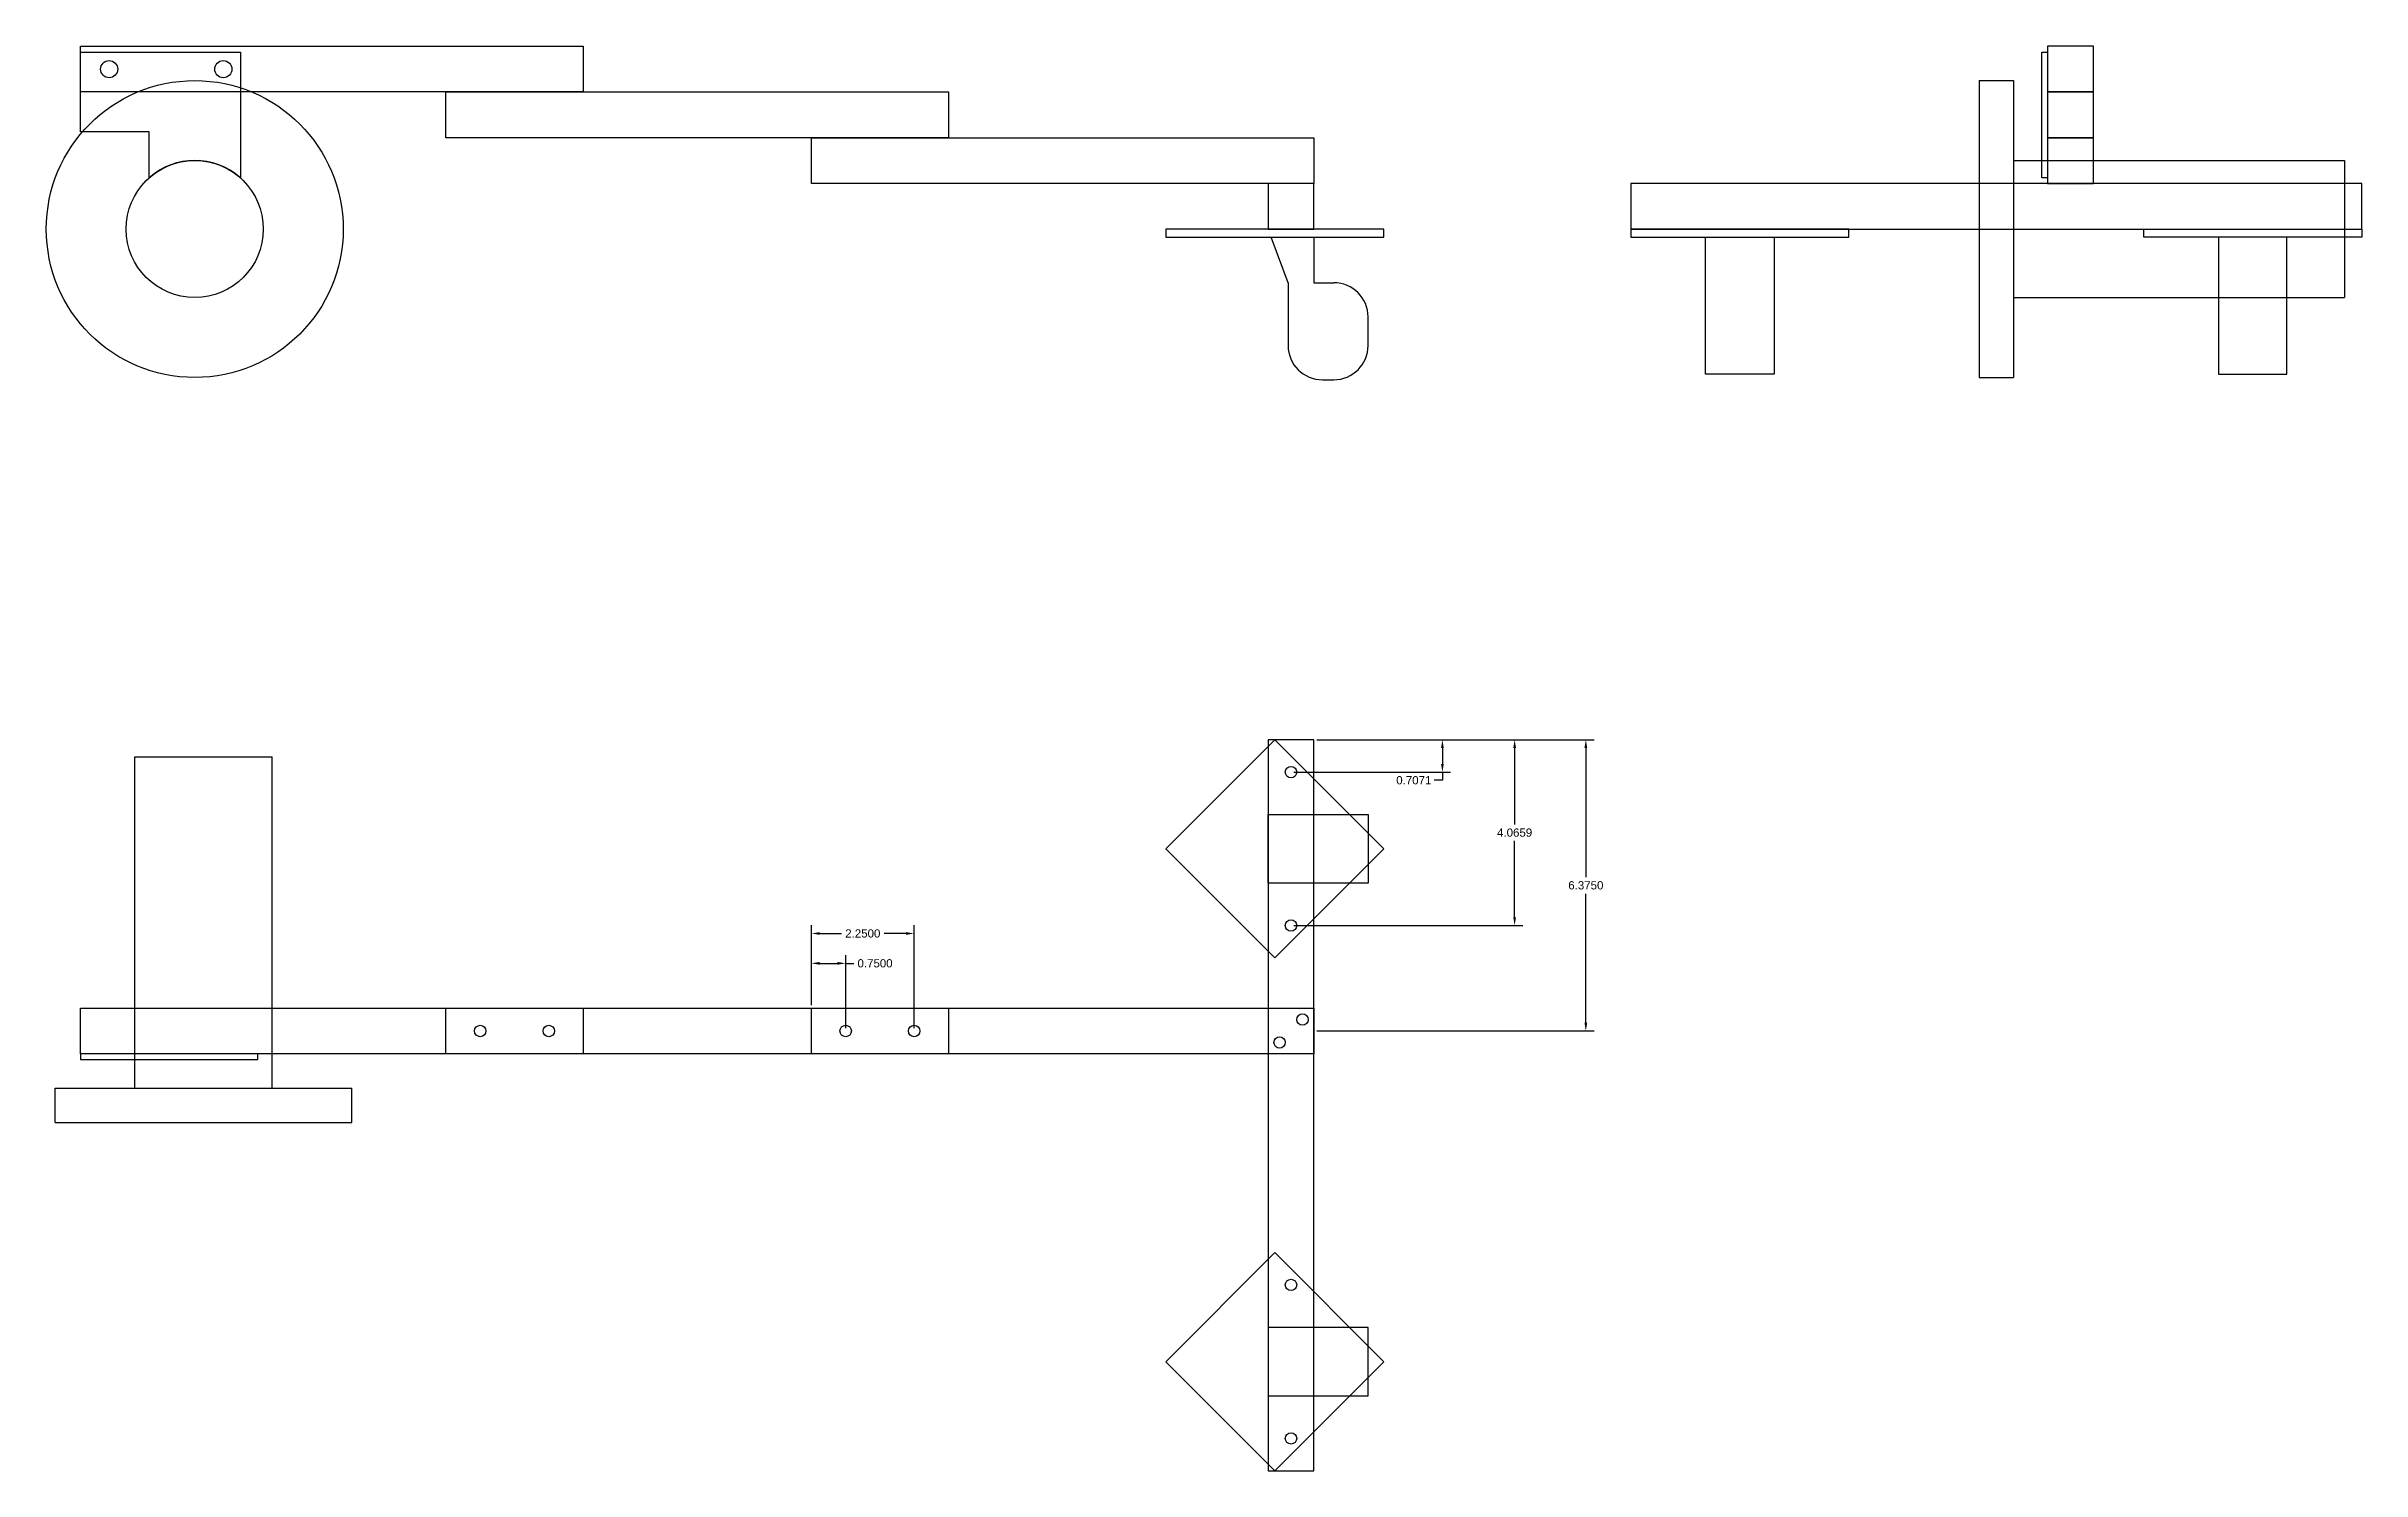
# Model space of a CAD drawing. Header units: inches. Extents: x 8.7 to 59.4, y 3.3 to 34.5.
import ezdxf

# ---------------------------------------------------------------- set-up
doc = ezdxf.new("R2010")
doc.units = ezdxf.units.IN
doc.header["$MEASUREMENT"] = 0
for name, color, linetype in [('chassis', 150, 'Continuous'), ('motors', 30, 'Continuous'), ('wheels', 200, 'Continuous')]:
    doc.layers.add(name, color=color, linetype=linetype)
doc.styles.get("Standard").update_dxf_attribs({"font": 'arial.ttf'})
doc.dimstyles.get("Standard").update_dxf_attribs({"dimtxt": 0.18, "dimasz": 0.18, "dimexe": 0.18, "dimexo": 0.0625, "dimgap": 0.09, "dimtad": 0, "dimtih": 1, "dimtoh": 1, "dimdec": 4, "dimzin": 0, "dimdsep": 46, "dimtxsty": 'Standard', "dimcen": 0.09, "dimadec": 0, "dimazin": 0, "dimtfac": 1, "dimtdec": 4, "dimtofl": 0, "dimtmove": 0, "dimatfit": 3, "dimfxl": 1, "dimtolj": 1, "dimtzin": 0, "dimarcsym": 0})

# ---------------------------------------------------------------- blocks, each defined once
blk = doc.blocks.new('*D6')
at = {"layer": 'Defpoints', "color": 0, "transparency": 16777216}
for p in [(36.474, 19.321), (35.974, 18.614), (39.288, 18.614)]:
    blk.add_point(p, dxfattribs=at)
at = {"layer": 'wheels', "color": 0, "lineweight": -2, "transparency": 16777216}
for p, q in [((36.536, 19.321), (39.468, 19.321)), ((39.288, 19.141), (39.288, 18.794)), ((36.036, 18.614), (39.468, 18.614)), ((39.288, 18.434), (39.108, 18.434)), ((39.288, 18.614), (39.288, 18.434))]:
    blk.add_line(p, q, dxfattribs=at)
at = {"layer": 'wheels', "color": 0, "transparency": 16777216}
for points in [[(39.258, 19.141), (39.318, 19.141), (39.288, 19.321)], [(39.258, 18.794), (39.318, 18.794), (39.288, 18.614)]]:
    blk.add_solid(points, dxfattribs=at)
at = {"layer": 'wheels', "color": 0, "transparency": 16777216, "insert": (38.662, 18.434), "char_height": 0.18, "attachment_point": 5}
blk.add_mtext('\\A1;0.7071', dxfattribs=at)
blk = doc.blocks.new('*D7')
at = {"layer": 'Defpoints', "color": 0, "transparency": 16777216}
for p in [(36.474, 19.321), (35.974, 15.255), (40.869, 15.255)]:
    blk.add_point(p, dxfattribs=at)
at = {"layer": 'wheels', "color": 0, "lineweight": -2, "transparency": 16777216}
for p, q in [((36.536, 19.321), (41.049, 19.321)), ((40.869, 19.141), (40.869, 17.47)), ((40.869, 15.435), (40.869, 17.106)), ((36.036, 15.255), (41.049, 15.255))]:
    blk.add_line(p, q, dxfattribs=at)
at = {"layer": 'wheels', "color": 0, "transparency": 16777216}
for points in [[(40.839, 19.141), (40.899, 19.141), (40.869, 19.321)], [(40.839, 15.435), (40.899, 15.435), (40.869, 15.255)]]:
    blk.add_solid(points, dxfattribs=at)
at = {"layer": 'wheels', "color": 0, "transparency": 16777216, "insert": (40.869, 17.288), "char_height": 0.18, "attachment_point": 5}
blk.add_mtext('\\A1;4.0659', dxfattribs=at)
blk = doc.blocks.new('*D8')
at = {"layer": 'Defpoints', "color": 0, "transparency": 16777216}
for p in [(36.474, 19.321), (36.474, 12.946), (42.428, 12.946)]:
    blk.add_point(p, dxfattribs=at)
at = {"layer": 'wheels', "color": 0, "lineweight": -2, "transparency": 16777216}
for p, q in [((36.536, 19.321), (42.608, 19.321)), ((42.428, 19.141), (42.428, 16.315)), ((42.428, 13.126), (42.428, 15.952)), ((36.536, 12.946), (42.608, 12.946))]:
    blk.add_line(p, q, dxfattribs=at)
at = {"layer": 'wheels', "color": 0, "transparency": 16777216}
for points in [[(42.398, 19.141), (42.458, 19.141), (42.428, 19.321)], [(42.398, 13.126), (42.458, 13.126), (42.428, 12.946)]]:
    blk.add_solid(points, dxfattribs=at)
at = {"layer": 'wheels', "color": 0, "transparency": 16777216, "insert": (42.428, 16.134), "char_height": 0.18, "attachment_point": 5}
blk.add_mtext('\\A1;6.3750', dxfattribs=at)
blk = doc.blocks.new('*D9')
at = {"layer": 'Defpoints', "color": 0, "transparency": 16777216}
for p in [(26.224, 14.427), (25.474, 13.446), (26.224, 12.946)]:
    blk.add_point(p, dxfattribs=at)
at = {"layer": 'wheels', "color": 0, "lineweight": -2, "transparency": 16777216}
for p, q in [((25.474, 13.509), (25.474, 14.607)), ((25.654, 14.427), (26.044, 14.427)), ((26.224, 13.009), (26.224, 14.607)), ((26.224, 14.427), (26.404, 14.427))]:
    blk.add_line(p, q, dxfattribs=at)
at = {"layer": 'wheels', "color": 0, "transparency": 16777216}
for points in [[(25.654, 14.457), (25.654, 14.397), (25.474, 14.427)], [(26.044, 14.457), (26.044, 14.397), (26.224, 14.427)]]:
    blk.add_solid(points, dxfattribs=at)
at = {"layer": 'wheels', "color": 0, "transparency": 16777216, "insert": (26.867, 14.427), "char_height": 0.18, "attachment_point": 5}
blk.add_mtext('\\A1;0.7500', dxfattribs=at)
blk = doc.blocks.new('*D10')
at = {"layer": 'Defpoints', "color": 0, "transparency": 16777216}
for p in [(27.724, 15.081), (25.474, 13.446), (27.724, 12.946)]:
    blk.add_point(p, dxfattribs=at)
at = {"layer": 'wheels', "color": 0, "lineweight": -2, "transparency": 16777216}
for p, q in [((25.474, 13.509), (25.474, 15.261)), ((27.724, 13.009), (27.724, 15.261)), ((25.654, 15.081), (26.134, 15.081)), ((27.544, 15.081), (27.064, 15.081))]:
    blk.add_line(p, q, dxfattribs=at)
at = {"layer": 'wheels', "color": 0, "transparency": 16777216}
for points in [[(25.654, 15.111), (25.654, 15.051), (25.474, 15.081)], [(27.544, 15.111), (27.544, 15.051), (27.724, 15.081)]]:
    blk.add_solid(points, dxfattribs=at)
at = {"layer": 'wheels', "color": 0, "transparency": 16777216, "insert": (26.599, 15.081), "char_height": 0.18, "attachment_point": 5}
blk.add_mtext('\\A1;2.2500', dxfattribs=at)

msp = doc.modelspace()

# ---------------------------------------------------------------- linework, layer by layer
at = {"layer": 'chassis'}
for points in [[(9.47376, 34.50127), (20.47376, 34.50127), (20.47376, 33.50127), (9.47376, 33.50127)], [(52.53831, 33.50127), (53.53831, 33.50127), (53.53831, 34.50127), (52.53831, 34.50127)], [(17.47376, 33.50127), (28.47376, 33.50127), (28.47376, 32.50127), (17.47376, 32.50127)], [(52.53831, 32.50127), (53.53831, 32.50127), (53.53831, 33.50127), (52.53831, 33.50127)], [(25.47376, 32.50127), (36.47376, 32.50127), (36.47376, 31.50127), (25.47376, 31.50127)], [(52.53831, 31.50127), (53.53831, 31.50127), (53.53831, 32.50127), (52.53831, 32.50127)], [(36.47376, 31.50127), (35.47376, 31.50127), (35.47376, 30.50127), (36.47376, 30.50127)], [(59.41331, 31.50127), (43.41331, 31.50127), (43.41331, 30.50127), (59.41331, 30.50127)], [(35.47376, 19.32101), (35.47376, 3.32101), (36.47376, 3.32101), (36.47376, 19.32101)], [(9.47376, 12.44601), (9.47376, 13.44601), (20.47376, 13.44601), (20.47376, 12.44601)], [(17.47376, 12.44601), (17.47376, 13.44601), (28.47376, 13.44601), (28.47376, 12.44601)], [(25.47376, 12.44601), (25.47376, 13.44601), (36.47376, 13.44601), (36.47376, 12.44601)]]:
    msp.add_lwpolyline(points, close=True, dxfattribs=at)
for centre in [(36.22376, 13.19601), (18.22376, 12.94601), (19.72376, 12.94601), (26.22376, 12.94601), (27.72376, 12.94601), (35.72376, 12.69601)]:
    msp.add_circle(centre, 0.125, dxfattribs=at)
at = {"layer": 'motors'}
for p, q in [((51.03831, 33.75127), (51.03831, 27.25127)), ((51.03831, 33.75127), (51.78831, 33.75127)), ((51.78831, 33.75127), (51.78831, 27.25127)), ((51.78831, 32.00127), (59.03831, 32.00127)), ((59.03831, 32.00127), (59.03831, 29.00127)), ((51.78831, 29.00127), (59.03831, 29.00127)), ((51.03831, 27.25127), (51.78831, 27.25127)), ((10.66475, 11.69601), (10.66475, 18.94601)), ((10.66475, 18.94601), (13.66475, 18.94601)), ((13.66475, 11.69601), (13.66475, 18.94601)), ((8.91475, 10.94601), (8.91475, 11.69601)), ((8.91475, 11.69601), (15.41475, 11.69601)), ((15.41475, 10.94601), (15.41475, 11.69601)), ((8.91475, 10.94601), (15.41475, 10.94601))]:
    msp.add_line(p, q, dxfattribs=at)
msp.add_lwpolyline([(9.47376, 32.62627), (9.47376, 34.37627), (10.97376, 34.37627), (12.97376, 34.37627), (12.97376, 31.6193, 0.38196601), (10.97376, 31.6193), (10.97376, 32.62627)], format="xyb", close=True, dxfattribs=at)
for points in [[(52.41331, 34.37627), (52.53831, 34.37627), (52.53831, 31.6193), (52.41331, 31.6193)], [(13.35573, 12.44601), (9.47376, 12.44601), (9.47376, 12.32101), (13.35573, 12.32101)]]:
    msp.add_lwpolyline(points, close=True, dxfattribs=at)
for centre, radius in [((10.09876, 34.00127), 0.1875), ((12.59876, 34.00127), 0.1875), ((11.97376, 30.50127), 3.25), ((11.97376, 30.50127), 1.5)]:
    msp.add_circle(centre, radius, dxfattribs=at)
at = {"layer": 'wheels'}
for p, q in [((35.9104, 29.32627), (35.53879, 30.32627)), ((36.47376, 30.32627), (36.47376, 29.32627)), ((35.9104, 29.32627), (35.9104, 27.95127)), ((36.47376, 29.32627), (36.9104, 29.32627)), ((37.6604, 27.95127), (37.6604, 28.57627)), ((36.6604, 27.20127), (36.9104, 27.20127))]:
    msp.add_line(p, q, dxfattribs=at)
for points in [[(38.00674, 30.50127), (33.23376, 30.50127), (33.23376, 30.32627), (38.00674, 30.32627)], [(48.18628, 30.50127), (43.41331, 30.50127), (43.41331, 30.32627), (48.18628, 30.32627)], [(54.64034, 30.50127), (59.41331, 30.50127), (59.41331, 30.32627), (54.64034, 30.32627)], [(45.0498, 30.32627), (46.5498, 30.32627), (46.5498, 27.32627), (45.0498, 27.32627)], [(57.77683, 30.32627), (56.27683, 30.32627), (56.27683, 27.32627), (57.77683, 27.32627)], [(35.62021, 19.32101), (38.0067, 16.93453), (35.62021, 14.54804), (33.23373, 16.93453)], [(35.47376, 16.18453), (35.47376, 17.68453), (37.66036, 17.68453), (37.66036, 16.18453)], [(35.62021, 3.32101), (38.0067, 5.7075), (35.62021, 8.09398), (33.23373, 5.7075)], [(35.47376, 6.4575), (35.47376, 4.9575), (37.66036, 4.9575), (37.66036, 6.4575)]]:
    msp.add_lwpolyline(points, close=True, dxfattribs=at)
for centre in [(35.97376, 18.6139), (35.97376, 15.25515), (35.97376, 7.38688), (35.97376, 4.02812)]:
    msp.add_circle(centre, 0.125, dxfattribs=at)
for centre, start, end in [((36.9104, 28.57627), 0, 90), ((36.6604, 27.95127), 180, 270), ((36.9104, 27.95127), 270, 0)]:
    msp.add_arc(centre, 0.75, start, end, dxfattribs=at)

# ---------------------------------------------------------------- dimensions: what is measured, and where the dimension line sits
for base, p2, picture, middle in [((39.28807, 18.6139), (35.97376, 18.6139), '*D6', (38.66182, 18.4339)), ((40.8688, 15.25515), (35.97376, 15.25515), '*D7', (40.8688, 17.28808)), ((42.42846, 12.94601), (36.47376, 12.94601), '*D8', (42.42846, 16.13351))]:
    dim = msp.add_linear_dim(base=base, p1=(36.47376, 19.32101), p2=p2, angle=90, dimstyle='Standard', dxfattribs=at)
    dim.commit()
    dim.dimension.update_dxf_attribs({"geometry": picture, "text_midpoint": middle})
for base, p2, picture, middle in [((27.72376, 15.08115), (27.72376, 12.94601), '*D10', (26.59876, 15.08115)), ((26.22376, 14.42738), (26.22376, 12.94601), '*D9', (26.86709, 14.42738))]:
    dim = msp.add_linear_dim(base=base, p1=(25.47376, 13.44601), p2=p2, dimstyle='Standard', dxfattribs=at)
    dim.commit()
    dim.dimension.update_dxf_attribs({"geometry": picture, "text_midpoint": middle})

doc.saveas('drawing.dxf')
